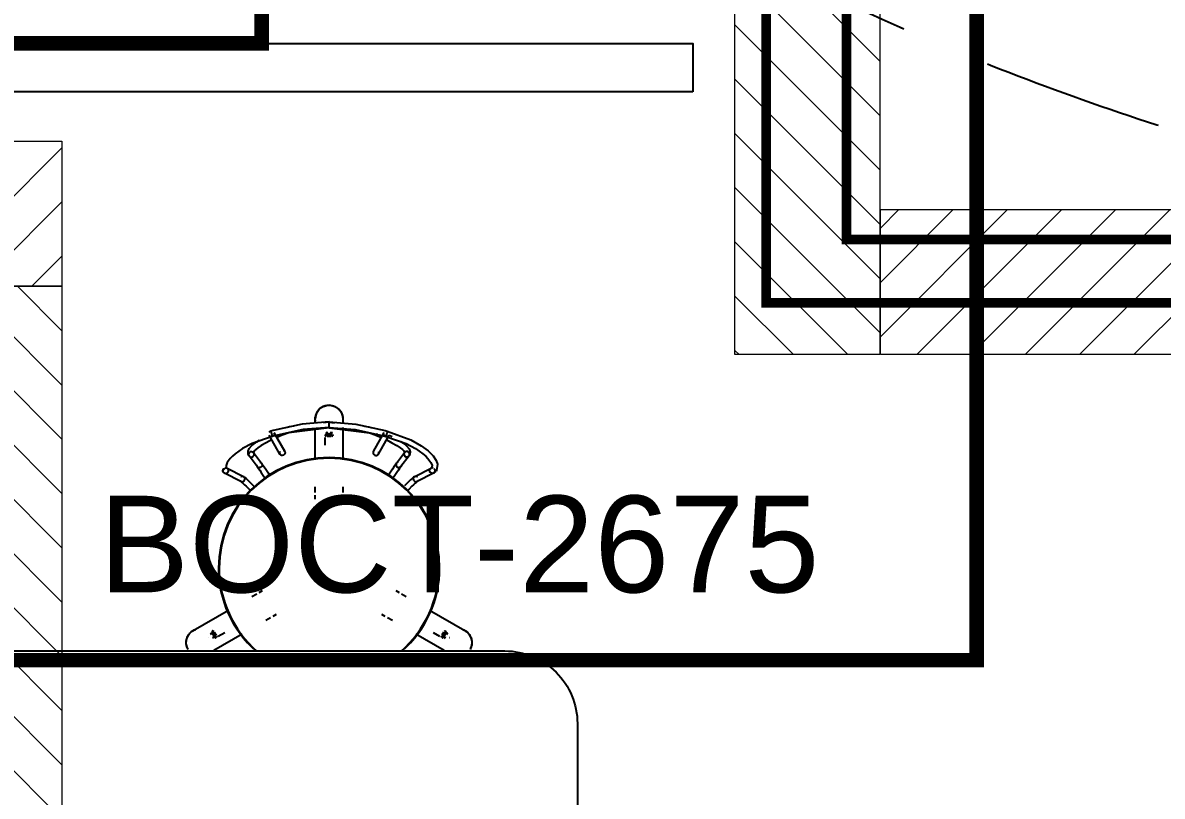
# Model space of a CAD drawing. Header units: millimetres. Extents: x 148480 to 578986, y 39883 to 155062.
# Drawn here: x 239226 to 241583, y 89860 to 91460 of the extents above; entities that cross this region are included whole.
import ezdxf

# ---------------------------------------------------------------- set-up
doc = ezdxf.new("R2010")
doc.units = ezdxf.units.MM
doc.linetypes.add('CENTER', pattern=[2, 1.25, -0.25, 0.25, -0.25])
doc.linetypes.add('HIDDEN', pattern=[0.375, 0.25, -0.125])
doc.layers.add('CB-AC CABLE TRAY', color=213, linetype='Continuous', lineweight=15)
for name, color, linetype in [('CEN', 252, 'CENTER'), ('Flooring', 44, 'Continuous'), ('I - MODULAR', 44, 'Continuous'), ('Layer2', 4, 'Continuous'), ('Layer4', 6, 'Continuous'), ('M-HVAC VRV PIPE', 4, 'Continuous'), ('M-HVAC-ELEPTICAL DUCT', 6, 'Continuous')]:
    doc.layers.add(name, color=color, linetype=linetype)
doc.styles.get("Standard").update_dxf_attribs({"font": 'arial.ttf'})

# ---------------------------------------------------------------- blocks, each defined once
blk = doc.blocks.new('GFC1')
at = {"color": 8}
for p, q in [((312462.9, 91474.1, 0), (312462.9, 91485.7, 0)), ((312520.1, 91485.7, 0), (312520.1, 91474.1, 0)), ((312462.9, 91460.6, 0), (312462.9, 91468.5, 0)), ((312520.1, 91468.5, 0), (312520.1, 91460.6, 0)), ((312346.8, 91267.4, 0), (312353.7, 91271.4, 0)), ((312629.4, 91271.4, 0), (312636.3, 91267.4, 0)), ((312331.9, 91258.8, 0), (312342, 91264.6, 0)), ((312641.1, 91264.6, 0), (312651.2, 91258.8, 0)), ((312370.6, 91215.1, 0), (312360.5, 91209.3, 0)), ((312382.3, 91221.8, 0), (312375.4, 91217.8, 0)), ((312607.7, 91217.8, 0), (312600.8, 91221.8, 0)), ((312622.6, 91209.3, 0), (312612.5, 91215.1, 0))]:
    blk.add_line(p, q, dxfattribs=at)
at = {"layer": 'CEN', "color": 8, "linetype": 'Continuous', "lineweight": 0}
blk.add_lwpolyline([(312352, 92403.3), (311287, 92403.3), (311287, 93468.3), (312352, 93468.3)], close=True, dxfattribs=at)
at = {"layer": 'CEN', "color": 8, "linetype": 'HIDDEN', "lineweight": 0, "ltscale": 1500}
blk.add_lwpolyline([(313831.2, 92784.9), (313831.2, 91127.1), (309731.2, 91127.1), (309731.2, 92784.9)], dxfattribs=at)
at = {"layer": 'Flooring', "color": 8, "linetype": 'HIDDEN', "ltscale": 1500}
blk.add_arc((315855.9, 97380.2), 5404, 152.8319, 263.305, dxfattribs=at)
at = {"layer": 'I - MODULAR', "color": 8}
for p, q in [((312462.9, 91617.7, 0), (312462.9, 91625.9, 0)), ((312520.1, 91625.9, 0), (312520.1, 91617.9, 0)), ((312462.9, 91541.4, 0), (312462.9, 91607.2, 0)), ((312491.5, 91619.3, 0), (312480.3, 91618, 0)), ((312491.5, 91619.3, 0), (312502.8, 91618, 0)), ((312520.1, 91608.3, 0), (312520.1, 91541.4, 0)), ((312389.8, 91553.6, 0), (312367.6, 91592.9, 0)), ((312377.5, 91598.5, 0), (312399.7, 91559.2, 0)), ((312394.4, 91592.9, 0), (312382.4, 91587.4, 0)), ((312483.2, 91572, 0), (312483.2, 91587.6, 0)), ((312583.3, 91559.2, 0), (312605.5, 91598.5, 0)), ((312588.6, 91592.9, 0), (312600.3, 91587.6, 0)), ((312615.5, 91592.9, 0), (312593.3, 91553.6, 0)), ((312615.7, 91593, 0), (312622.3, 91589.6, 0)), ((312335.2, 91556.5, 0), (312351.9, 91534.6, 0)), ((312631.1, 91534.6, 0), (312647.8, 91556.5, 0)), ((312342.8, 91527.7, 0), (312326.1, 91549.6, 0)), ((312656.9, 91549.6, 0), (312640.3, 91527.7, 0)), ((312270.2, 91518.5, 0), (312278.6, 91526.2, 0)), ((312270.2, 91518.5, 0), (312274.1, 91515, 0)), ((312309.1, 91497, 0), (312275.3, 91514.2, 0)), ((312280.5, 91524.4, 0), (312314.3, 91507.2, 0)), ((312668.7, 91507.2, 0), (312702.6, 91524.4, 0)), ((312707.8, 91514.2, 0), (312674, 91497, 0)), ((312701.4, 91523.6, 0), (312704.4, 91526.2, 0)), ((312708.9, 91515, 0), (312712.8, 91518.5, 0)), ((312210.5, 91188.7, 0), (312283.6, 91230.9, 0)), ((312699.5, 91230.9, 0), (312772.5, 91188.7, 0)), ((312312.1, 91181.3, 0), (312253.3, 91147.3, 0)), ((312275.7, 91183.7, 0), (312262.2, 91175.9, 0)), ((312729.8, 91147.3, 0), (312670.9, 91181.3, 0)), ((312720.9, 91175.9, 0), (312707.4, 91183.7, 0)), ((312242.6, 91174.2, 0), (312242.8, 91174.4, 0)), ((312740.3, 91174.4, 0), (312740.5, 91174.2, 0))]:
    blk.add_line(p, q, dxfattribs=at)
at = {"layer": 'I - MODULAR', "color": 8, "linetype": 'Continuous', "elevation": 0}
blk.add_lwpolyline([(313244.3, 92303.3), (309778.7, 92303.3), (309778.7, 92403.3), (313244.3, 92403.3)], close=True, dxfattribs=at)
at = {"layer": 'I - MODULAR', "color": 8, "elevation": 0, "flags": 128}
for points in [[(312491.5, 91654.7), (312487.2, 91654.3), (312483.2, 91653.4), (312479.5, 91652), (312476, 91650), (312472.7, 91647.6), (312469.9, 91644.7), (312467.5, 91641.4), (312465.5, 91637.9), (312463.2, 91630), (312462.9, 91625.9)], [(312491.5, 91654.7), (312495.9, 91654.3), (312499.9, 91653.4), (312503.6, 91652), (312510.4, 91647.5), (312515.6, 91641.4), (312517.5, 91637.9), (312519.8, 91630), (312520.1, 91625.9)], [(312491.5, 91620.2), (312435.9, 91615.4), (312375.6, 91602.3), (312371.1, 91601.2)], [(312491.5, 91608.8), (312437.7, 91604.1), (312378.9, 91591.4), (312374.1, 91590.2)], [(312491.5, 91607.8), (312408.1, 91597.8), (312394.4, 91592.9)], [(312418.5, 91611.2), (312409.5, 91610.2), (312404.7, 91608.6)], [(312491.5, 91620.2), (312547.2, 91615.4), (312607.5, 91602.3), (312612, 91601.2)], [(312491.5, 91608.8), (312545.4, 91604.1), (312604.2, 91591.4), (312609, 91590.2)], [(312491.5, 91607.8), (312575, 91597.8), (312588.7, 91592.9)], [(312564.6, 91611.2), (312573.5, 91610.2), (312578.4, 91608.6)], [(312612, 91601.2), (312660.6, 91583.2), (312682.2, 91570.9), (312696.3, 91560.2), (312706.6, 91549.8), (312712.8, 91540.6), (312715.8, 91532.6), (312713.6, 91519.4), (312712.8, 91518.5)], [(312374.1, 91590.2), (312332.3, 91575.2), (312312.6, 91564.8), (312297.4, 91554.1), (312291.6, 91549.2), (312287, 91544.4), (312280.9, 91536.2), (312278.4, 91530.2), (312278.6, 91526.2)], [(312325.4, 91550.8), (312324.3, 91553.4), (312324, 91559.9), (312326.3, 91564.8), (312331.7, 91571.1), (312341.8, 91578.8), (312347.4, 91582.3)], [(312373.6, 91583.4), (312361.4, 91577.1), (312351.2, 91571.2), (312344.3, 91566.6), (312339.7, 91562.9), (312336.9, 91560), (312335.1, 91556.9), (312335.8, 91555.6), (312335.9, 91555.3)], [(312609, 91590.2), (312650.7, 91575.2), (312670.5, 91564.8), (312685.7, 91554.1), (312691.5, 91549.2), (312696.1, 91544.4), (312702.2, 91536.2), (312704.6, 91530.2), (312704.4, 91526.2)], [(312609.5, 91583.4), (312621.7, 91577.1), (312631.9, 91571.2), (312638.8, 91566.6), (312643.4, 91562.9), (312646.2, 91560), (312648, 91556.9), (312647.1, 91555.3)], [(312639.9, 91579.6), (312645.6, 91575.8), (312650.7, 91571.6), (312657, 91564.4), (312659.4, 91558.1), (312658.7, 91553.2), (312657.7, 91550.9), (312657.6, 91550.8)], [(312326, 91549.8), (312325, 91553), (312327.3, 91557.5), (312329, 91558.6), (312328.7, 91558.6), (312330.7, 91558.7)], [(312330.7, 91558.7), (312331.6, 91558.6), (312332.5, 91558.4), (312333.4, 91558.1), (312334.1, 91557.6), (312334.8, 91557), (312335.4, 91556.3)], [(312389.5, 91558.6), (312389, 91556.4), (312389.5, 91554.2)], [(312400, 91558.7), (312399.4, 91559.8), (312398.5, 91560.8), (312397.4, 91561.5)], [(312583.1, 91558.7), (312582.6, 91556.5), (312583.1, 91554.3), (312584.3, 91552.4), (312586.1, 91551.2), (312588.3, 91550.7)], [(312588.3, 91550.7), (312589.7, 91550.9), (312590.9, 91551.3), (312592, 91552.1), (312592.9, 91553), (312593.6, 91554.2)], [(312652.4, 91547.4), (312650.4, 91547.5), (312650.9, 91547.5), (312648.8, 91548.8), (312646.7, 91553.2), (312647.7, 91556.3)], [(312341.7, 91531.6), (312341.7, 91530.2), (312342.1, 91528.9), (312342.7, 91527.9)], [(312352, 91534.5), (312353.1, 91533), (312354.8, 91530.6), (312357.3, 91526.9), (312360.4, 91522.4), (312366.1, 91514.1), (312369.8, 91508.6)], [(312631.1, 91534.5), (312630, 91533), (312628.3, 91530.6), (312625.7, 91526.9), (312622.6, 91522.4), (312617, 91514.1), (312613.3, 91508.6)], [(312631, 91534.4), (312630.5, 91533.4), (312630.1, 91532.1), (312630.1, 91530.7), (312630.4, 91529.3), (312631, 91528.1), (312631.9, 91527), (312633, 91526.2), (312634.3, 91525.7), (312635.7, 91525.5)], [(312634.5, 91536.7), (312633.8, 91536.5), (312633.3, 91536.3), (312632.7, 91536), (312632.2, 91535.7), (312631.7, 91535.3), (312631.3, 91534.8), (312631, 91534.4)], [(312657.1, 91549.8), (312656.5, 91549.1), (312655.8, 91548.5), (312655.1, 91548), (312654.2, 91547.7), (312653.3, 91547.5), (312652.4, 91547.4)], [(312272.3, 91519.3), (312272.4, 91520.8), (312273.3, 91522.8), (312273.6, 91522.9)], [(312274, 91515.1), (312273.5, 91515.7), (312273.1, 91516.3), (312272.7, 91517), (312272.5, 91517.8), (312272.3, 91518.5), (312272.3, 91519.3)], [(312277.5, 91525), (312279.1, 91524.9), (312280.5, 91524.4), (312281.8, 91523.5)], [(312314.8, 91506.9), (312315.4, 91506.5), (312316.6, 91505.7), (312319.7, 91503.1), (312323, 91500), (312325.6, 91497.5), (312329.3, 91493.9), (312335.5, 91487.6)], [(312342.7, 91527.9), (312343, 91527.4), (312343.5, 91526.9), (312344.1, 91526.5), (312344.7, 91526.1), (312345.3, 91525.9), (312346, 91525.6), (312346.7, 91525.5), (312347.4, 91525.5)], [(312342.8, 91527.8), (312345.5, 91523.9), (312348.2, 91520.1), (312351.2, 91515.6), (312356.8, 91507.5), (312360.7, 91501.6)], [(312640.3, 91527.8), (312637.5, 91523.9), (312634.9, 91520.1), (312631.9, 91515.6), (312626.3, 91507.5), (312622.3, 91501.6)], [(312668.2, 91506.9), (312667.6, 91506.5), (312666.5, 91505.7), (312663.3, 91503.1), (312660, 91500), (312657.4, 91497.5), (312653.8, 91493.9), (312647.5, 91487.6)], [(312699.5, 91519.3), (312699.6, 91520.3), (312699.8, 91521.2), (312700.2, 91522), (312700.6, 91522.8), (312701.3, 91523.5)], [(312709, 91515.1), (312708, 91514.3), (312706.7, 91513.8), (312705.4, 91513.6), (312704.1, 91513.7), (312703.1, 91514), (312702.1, 91514.5), (312701.2, 91515.3), (312700.3, 91516.4), (312699.7, 91517.9), (312699.5, 91519.3)], [(312306.6, 91499.6), (312307, 91498.9), (312307.5, 91498.3), (312307.8, 91497.9)], [(312307.8, 91497.9), (312309, 91497.1), (312310.3, 91496.5), (312311.8, 91496.4), (312313.2, 91496.6), (312314.6, 91497.2), (312315.7, 91498.1), (312316.6, 91499.3), (312317.2, 91500.6), (312317.4, 91502.1)], [(312308.6, 91497.3), (312310.7, 91495.7), (312313.2, 91493.5), (312316.8, 91490.1), (312320.1, 91486.9), (312326.6, 91480.4), (312328.5, 91478.4)], [(312674.5, 91497.3), (312672.3, 91495.7), (312669.9, 91493.5), (312666.2, 91490.1), (312663, 91486.9), (312656.5, 91480.4), (312654.5, 91478.4)], [(312665.7, 91502.1), (312665.9, 91500.6), (312666.5, 91499.3), (312667.4, 91498.1), (312668.5, 91497.2), (312669.9, 91496.6), (312671.3, 91496.4), (312672.7, 91496.5), (312674.1, 91497.1), (312675.2, 91497.9)], [(312675.2, 91497.9), (312675.6, 91498.3), (312676.1, 91498.9), (312676.5, 91499.6)], [(312199.9, 91149.5), (312198, 91153.5), (312196.8, 91157.4), (312196.2, 91161.3), (312196.6, 91169.5), (312199.3, 91177), (312201.4, 91180.4), (312207.1, 91186.4), (312210.5, 91188.7)], [(312772.5, 91188.7), (312776, 91186.4), (312781.6, 91180.5), (312783.7, 91177), (312786.4, 91169.5), (312786.9, 91165.5), (312786.9, 91161.4), (312785.6, 91155), (312783.2, 91149.5)]]:
    blk.add_lwpolyline(points, dxfattribs=at)
at = {"layer": 'I - MODULAR', "color": 8, "linetype": 'Continuous', "elevation": 0}
blk.add_lwpolyline([(312855.2, 89946.2), (310155.2, 89946.2, -0.414214), (310005.2, 90096.2), (310005.2, 90996.2, -0.414214), (310155.2, 91146.2), (312855.2, 91146.2, -0.414214), (313005.2, 90996.2), (313005.2, 90096.2, -0.414214)], format="xyb", close=True, dxfattribs=at)
at = {"layer": 'I - MODULAR', "color": 8}
for radius, start, end in [(228.8, 0, 180), (228.8, 0, 180), (227.4, 0, 180), (228.8, 180, 228.5949), (228.8, 180, 228.5949), (227.4, 180, 229.0372), (227.4, 310.9628, 0), (228.8, 311.4051, 0), (228.8, 311.4051, 0)]:
    blk.add_arc((312491.5, 91317.8, 0), radius, start, end, dxfattribs=at)
at = {"layer": 'I - MODULAR', "color": 8, "extrusion": (0, 0, -1)}
for centre, major_axis, ratio, start_param, end_param in [((312372.6, 91595.7, 0), (4.98, 2.81), 0.992436, 4.258135, 5.223509), ((312372.6, 91595.7, 0), (4.98, 2.81), 0.992436, 0.957956, 2.081916), ((312491.5, 91591.2, 0), (-8.35, 0), 0.173648, 0.261799, 2.879793), ((312491.5, 91591.2, 0), (-8.35, 0), 0.173648, 5.497787, 6.021386), ((312491.5, 91591.2, 0), (-8.35, 0), 0.173648, 4.18879, 5.235988), ((312491.5, 91591.2, 0), (-8.35, 0), 0.173648, 3.403392, 3.926991), ((312610.5, 91595.7, 0), (-4.98, 2.81), 0.992436, 4.201269, 5.531684), ((312394.7, 91556.4, 0), (4.98, 2.81), 0.992436, 2.081916, 3.241394), ((312394.7, 91556.4, 0), (4.98, 2.81), 0.992436, 0.099802, 2.081916), ((312588.3, 91556.4, 0), (-4.98, 2.81), 0.992436, 6.183384, 6.879071), ((312588.3, 91556.4, 0), (-4.98, 2.81), 0.992436, 2.248945, 3.041791), ((312254.9, 91181.3, 0), (-4.17, 7.23), 0.173648, 3.403392, 6.021386), ((312254.9, 91181.3, 0), (-4.17, 7.23), 0.173648, 0.261799, 0.785398), ((312254.9, 91181.3, 0), (-4.17, 7.23), 0.173648, 1.047198, 2.094395), ((312254.9, 91181.3, 0), (-4.17, 7.23), 0.173648, 2.356194, 2.879793), ((312728.2, 91181.3, 0), (4.17, 7.23), 0.173648, 3.403392, 3.926991), ((312728.2, 91181.3, 0), (4.17, 7.23), 0.173648, 0.261799, 2.879793), ((312728.2, 91181.3, 0), (4.17, 7.23), 0.173648, 4.18879, 5.235988), ((312728.2, 91181.3, 0), (4.17, 7.23), 0.173648, 5.497787, 6.021386)]:
    blk.add_ellipse(centre, major_axis=major_axis, ratio=ratio, start_param=start_param, end_param=end_param, dxfattribs=at)
at = {"layer": 'I - MODULAR', "color": 8}
for points in [[(312463.4, 91620.9, 0), (312462.8, 91624.2, 0), (312462.8, 91630.9, 0), (312466.2, 91640.5, 0), (312472.7, 91648.3, 0), (312481.6, 91653.5, 0), (312488.1, 91654.6, 0), (312491.5, 91654.7, 0)], [(312371.1, 91601.2, 0), (312371.1, 91601.2, 0), (312371.1, 91601.2, 0), (312371.1, 91601.2, 0)], [(312491.5, 91618.6, 0), (312491.5, 91618.7, 0), (312491.5, 91619, 0), (312491.5, 91619.2, 0), (312491.5, 91619.3, 0), (312491.5, 91619.2, 0), (312491.5, 91618.9, 0), (312491.5, 91618.6, 0), (312491.5, 91618.4, 0)], [(312491.5, 91618.6, 0), (312491.5, 91618.7, 0), (312491.5, 91619, 0), (312491.5, 91619.2, 0), (312491.5, 91619.3, 0), (312491.5, 91619.2, 0), (312491.5, 91618.9, 0), (312491.5, 91618.6, 0), (312491.5, 91618.4, 0)], [(312612, 91601.2, 0), (312612, 91601.2, 0), (312612, 91601.2, 0), (312612, 91601.2, 0)], [(312484, 91593.3, 0), (312483.7, 91593.1, 0), (312483.3, 91592.8, 0), (312483.2, 91592.6, 0), (312483.2, 91592.4, 0)], [(312489, 91597.2, 0), (312487.5, 91597.3, 0), (312486.1, 91597.5, 0), (312484.7, 91597.9, 0)], [(312489, 91597.2, 0), (312487.5, 91597.3, 0), (312486.1, 91597.5, 0), (312484.7, 91597.9, 0)], [(312498.6, 91597.9, 0), (312497.2, 91597.6, 0), (312495.7, 91597.4, 0), (312494.1, 91597.3, 0)], [(312499.9, 91592.4, 0), (312499.9, 91592.6, 0), (312499.7, 91592.8, 0), (312499.3, 91593.1, 0), (312499.1, 91593.3, 0)], [(312499.7, 91592.2, 0), (312499.8, 91592.3, 0), (312499.9, 91592.3, 0), (312499.9, 91592.4, 0)], [(312245.5, 91184, 0), (312246.5, 91183, 0), (312247.4, 91181.8, 0), (312248.3, 91180.5, 0)], [(312734.7, 91180.6, 0), (312735.6, 91181.8, 0), (312736.5, 91183, 0), (312737.6, 91184, 0)], [(312734.7, 91180.6, 0), (312735.6, 91181.8, 0), (312736.6, 91183, 0), (312737.6, 91184, 0)], [(312251, 91176.1, 0), (312251.6, 91174.7, 0), (312252.1, 91173.4, 0), (312252.5, 91171.9, 0)], [(312251, 91176.1, 0), (312251.6, 91174.7, 0), (312252.1, 91173.3, 0), (312252.5, 91171.9, 0)], [(312257.9, 91173.4, 0), (312258, 91173.5, 0), (312258.1, 91173.6, 0), (312258.1, 91173.7, 0)], [(312725, 91173.7, 0), (312725, 91173.6, 0), (312725, 91173.5, 0), (312725.1, 91173.4, 0)], [(312730.6, 91171.9, 0), (312731, 91173.4, 0), (312731.6, 91174.7, 0), (312732.2, 91176.1, 0)]]:
    blk.add_open_spline(points, degree=3, dxfattribs=at)
for points, knots in [([(312463.4, 91620.9, 0), (312463.2, 91622.1, 0), (312462.9, 91624.4, 0), (312463, 91627.8, 0), (312463.4, 91631.5, 0), (312464.5, 91635.7, 0), (312466.6, 91640.3, 0), (312469.5, 91644.4, 0), (312473, 91648, 0), (312477.1, 91650.9, 0), (312481.7, 91653.1, 0), (312486.4, 91654.3, 0), (312489.8, 91654.7, 0), (312491.5, 91654.7, 0)], [-0.5555556, -0.5555556, -0.5555556, -0.5555556, -0.5138889, -0.4791667, -0.4444444, -0.3888889, -0.3333333, -0.2777778, -0.2222222, -0.1666667, -0.1111111, -0.0555556, 0, 0, 0, 0]), ([(312491.5, 91654.7, 0), (312495, 91654.6, 0), (312499.9, 91653.8, 0), (312505.9, 91650.9, 0), (312510, 91648, 0), (312513.6, 91644.4, 0), (312516.5, 91640.3, 0), (312518.5, 91635.7, 0), (312519.8, 91630.9, 0), (312520.3, 91625.9, 0), (312520, 91622.5, 0), (312519.7, 91620.9, 0)], [-1, -1, -1, -1, -0.8888889, -0.8333333, -0.7777778, -0.7222222, -0.6666667, -0.6111111, -0.5555556, -0.5, -0.4444444, -0.4444444, -0.4444444, -0.4444444]), ([(312491.5, 91654.7, 0), (312495.9, 91654.6, 0), (312501.9, 91653.3, 0), (312508.3, 91649.4, 0), (312511.4, 91646.7, 0), (312513.5, 91644.4, 0), (312515.4, 91641.8, 0), (312517.5, 91638.3, 0), (312519.4, 91633.3, 0), (312520.2, 91628.2, 0), (312520.1, 91623.9, 0), (312519.9, 91621.9, 0), (312519.7, 91620.9, 0)], [-1, -1, -1, -1, -0.8611111, -0.7916667, -0.7569444, -0.7222222, -0.6875, -0.6527778, -0.5833333, -0.5138889, -0.4791667, -0.4444444, -0.4444444, -0.4444444, -0.4444444]), ([(312371.2, 91600.3, 0), (312371.1, 91600.5, 0), (312371.1, 91600.8, 0), (312371, 91601.1, 0), (312371, 91601.2, 0), (312371.1, 91601.2, 0)], [0, 0, 0, 0, 0.0555556, 0.1111111, 0.1797143, 0.1797143, 0.1797143, 0.1797143]), ([(312491.5, 91618.3, 0), (312491.5, 91618.6, 0), (312491.5, 91619, 0), (312491.5, 91619.8, 0), (312491.5, 91620.3, 0), (312491.5, 91620.2, 0), (312491.5, 91619.8, 0), (312491.5, 91619.5, 0), (312491.5, 91619.3, 0)], [0.5555556, 0.5555556, 0.5555556, 0.5555556, 0.6111111, 0.6666667, 0.7777778, 0.8888889, 0.9444444, 1, 1, 1, 1]), ([(312491.5, 91609.7, 0), (312491.5, 91609.5, 0), (312491.5, 91609.2, 0), (312491.5, 91608.9, 0), (312491.5, 91608.7, 0), (312491.5, 91608.8, 0), (312491.5, 91609, 0), (312491.5, 91609.5, 0), (312491.5, 91610.3, 0), (312491.5, 91611.4, 0), (312491.5, 91612.3, 0), (312491.5, 91613.2, 0), (312491.5, 91614.6, 0), (312491.5, 91615.9, 0), (312491.5, 91617.1, 0), (312491.5, 91618, 0), (312491.5, 91618.7, 0), (312491.5, 91619.1, 0), (312491.5, 91619.3, 0)], [0, 0, 0, 0, 0.055556, 0.111111, 0.166667, 0.222222, 0.277778, 0.333333, 0.444444, 0.5, 0.555556, 0.611111, 0.666667, 0.777778, 0.833333, 0.888889, 0.944444, 1, 1, 1, 1]), ([(312491.5, 91608.7, 0), (312491.5, 91608.5, 0), (312491.5, 91608.2, 0), (312491.5, 91607.9, 0), (312491.5, 91607.8, 0), (312491.5, 91607.9, 0), (312491.5, 91608.1, 0), (312491.5, 91608.7, 0), (312491.5, 91609.3, 0), (312491.5, 91609.8, 0)], [-0.6666667, -0.6666667, -0.6666667, -0.6666667, -0.6111111, -0.5555556, -0.5, -0.4444444, -0.3888889, -0.3333333, -0.2222222, -0.2222222, -0.2222222, -0.2222222]), ([(312491.5, 91608.7, 0), (312491.5, 91608.5, 0), (312491.5, 91608.2, 0), (312491.5, 91607.9, 0), (312491.5, 91607.8, 0), (312491.5, 91607.9, 0), (312491.5, 91608.1, 0), (312491.5, 91608.6, 0), (312491.5, 91609.2, 0), (312491.5, 91609.7, 0), (312491.5, 91609.8, 0)], [0.3333333, 0.3333333, 0.3333333, 0.3333333, 0.3888889, 0.4444444, 0.5, 0.5555556, 0.6111111, 0.6666667, 0.75, 0.7777778, 0.7777778, 0.7777778, 0.7777778]), ([(312611.9, 91600.3, 0), (312611.9, 91600.5, 0), (312612, 91600.8, 0), (312612, 91601.1, 0), (312612, 91601.2, 0), (312612, 91601.2, 0)], [0, 0, 0, 0, 0.0555556, 0.1111111, 0.1797143, 0.1797143, 0.1797143, 0.1797143]), ([(312371.2, 91600.3, 0), (312371.2, 91600.2, 0), (312371.3, 91599.8, 0), (312371.5, 91598.8, 0), (312371.9, 91597.4, 0), (312372.3, 91595.7, 0), (312372.7, 91594.5, 0), (312372.9, 91593.5, 0), (312373.2, 91592.5, 0), (312373.5, 91591.6, 0), (312373.8, 91590.9, 0), (312373.9, 91590.4, 0), (312374, 91590.3, 0), (312374, 91590.2, 0)], [0, 0, 0, 0, 0.0555556, 0.1111111, 0.2222222, 0.3333333, 0.3888889, 0.4444444, 0.5138889, 0.5833333, 0.6527778, 0.7222222, 0.7777778, 0.7777778, 0.7777778, 0.7777778]), ([(312393.3, 91594.7, 0), (312393.4, 91594.4, 0), (312393.7, 91594, 0), (312393.9, 91593.5, 0), (312394.2, 91593.2, 0), (312394.3, 91593, 0), (312394.4, 91592.9, 0), (312394.4, 91592.9, 0)], [0.2222222, 0.2222222, 0.2222222, 0.2222222, 0.2777778, 0.3333333, 0.3888889, 0.4444444, 0.4956758, 0.4956758, 0.4956758, 0.4956758]), ([(312394.4, 91592.9, 0), (312394.4, 91592.9, 0), (312394.4, 91593, 0), (312394.5, 91593, 0), (312394.4, 91593.3, 0), (312394.3, 91593.9, 0), (312394.1, 91594.5, 0), (312393.9, 91595, 0)], [0.4980564, 0.4980564, 0.4980564, 0.4980564, 0.5, 0.5555556, 0.6111111, 0.6666667, 0.7777778, 0.7777778, 0.7777778, 0.7777778]), ([(312483.2, 91592.4, 0), (312483.2, 91592.3, 0), (312483.3, 91592.2, 0), (312483.9, 91592.1, 0), (312484.5, 91592, 0), (312485, 91592, 0), (312485.6, 91592, 0), (312486.3, 91592.1, 0), (312487.1, 91592.1, 0), (312488.2, 91592.2, 0), (312489.7, 91592.2, 0), (312490.9, 91592.2, 0), (312491.5, 91592.2, 0)], [-1, -1, -1, -1, -0.857143, -0.714286, -0.642857, -0.571429, -0.5, -0.428571, -0.357143, -0.285714, -0.142857, 0, 0, 0, 0]), ([(312491.5, 91595.1, 0), (312490.9, 91595.1, 0), (312489.7, 91595.1, 0), (312488.2, 91594.8, 0), (312487.1, 91594.6, 0), (312486.3, 91594.3, 0), (312485.6, 91594.1, 0), (312485.1, 91593.9, 0), (312484.8, 91593.8, 0), (312484.8, 91593.7, 0)], [-1, -1, -1, -1, -0.8571429, -0.7142857, -0.6428571, -0.5714286, -0.5, -0.4285714, -0.3958969, -0.3958969, -0.3958969, -0.3958969]), ([(312498.1, 91593.8, 0), (312497.9, 91593.9, 0), (312497.5, 91594.1, 0), (312496.8, 91594.3, 0), (312496, 91594.6, 0), (312494.9, 91594.8, 0), (312493.4, 91595.1, 0), (312492.2, 91595.1, 0), (312491.5, 91595.1, 0)], [-0.5714286, -0.5714286, -0.5714286, -0.5714286, -0.5, -0.4285714, -0.3571429, -0.2857143, -0.1428571, 0, 0, 0, 0]), ([(312491.5, 91592.2, 0), (312492.2, 91592.2, 0), (312493.4, 91592.2, 0), (312494.9, 91592.2, 0), (312496, 91592.1, 0), (312496.8, 91592.1, 0), (312497.5, 91592, 0), (312498.1, 91592, 0), (312498.6, 91592, 0), (312498.9, 91592, 0), (312499.1, 91592.1, 0)], [-1, -1, -1, -1, -0.8571429, -0.7142857, -0.6428571, -0.5714286, -0.5, -0.4285714, -0.3571429, -0.2857143, -0.2857143, -0.2857143, -0.2857143]), ([(312498.6, 91597.9, 0), (312497.9, 91597.8, 0), (312496.5, 91597.4, 0), (312495, 91597.3, 0), (312494.2, 91597.2, 0)], [-0.07874903, -0.07874903, -0.07874903, -0.07874903, -0.05555556, -0.02873291, -0.02873291, -0.02873291, -0.02873291]), ([(312588.6, 91592.9, 0), (312588.6, 91592.9, 0), (312588.6, 91593, 0), (312588.6, 91593, 0), (312588.6, 91593.3, 0), (312588.8, 91593.8, 0), (312589, 91594.4, 0), (312589.1, 91594.9, 0), (312589.2, 91595, 0)], [0.4980564, 0.4980564, 0.4980564, 0.4980564, 0.5, 0.5555556, 0.6111111, 0.6666667, 0.75, 0.7777778, 0.7777778, 0.7777778, 0.7777778]), ([(312590.5, 91596.2, 0), (312590.4, 91595.9, 0), (312590.1, 91595.4, 0), (312589.7, 91594.6, 0), (312589.4, 91594, 0), (312589.1, 91593.5, 0), (312588.9, 91593.2, 0), (312588.7, 91593, 0), (312588.7, 91592.9, 0), (312588.7, 91592.9, 0)], [0.1111111, 0.1111111, 0.1111111, 0.1111111, 0.1666667, 0.2222222, 0.2777778, 0.3333333, 0.3888889, 0.4444444, 0.4956758, 0.4956758, 0.4956758, 0.4956758]), ([(312611.9, 91600.3, 0), (312611.9, 91600.2, 0), (312611.8, 91599.8, 0), (312611.6, 91598.8, 0), (312611.2, 91597.4, 0), (312610.8, 91595.7, 0), (312610.4, 91594.5, 0), (312610.1, 91593.5, 0), (312609.9, 91592.7, 0), (312609.7, 91591.9, 0), (312609.5, 91591.3, 0), (312609.2, 91590.6, 0), (312609.1, 91590.3, 0), (312609.1, 91590.2, 0)], [0, 0, 0, 0, 0.0555556, 0.1111111, 0.2222222, 0.3333333, 0.3888889, 0.4444444, 0.5, 0.5555556, 0.6111111, 0.6666667, 0.7777778, 0.7777778, 0.7777778, 0.7777778]), ([(312330.7, 91547.4, 0), (312331.1, 91547.4, 0), (312331.7, 91547.5, 0), (312332.4, 91547.7, 0), (312332.8, 91547.8, 0), (312333.1, 91548, 0), (312333.4, 91548.1, 0), (312333.7, 91548.3, 0), (312334.3, 91548.7, 0), (312335, 91549.5, 0), (312335.6, 91550.3, 0), (312336, 91551, 0), (312336.2, 91551.6, 0), (312336.3, 91552.2, 0), (312336.4, 91552.8, 0), (312336.4, 91553.5, 0), (312336.3, 91554.1, 0), (312336.2, 91554.7, 0), (312335.9, 91555.5, 0), (312335.6, 91556, 0), (312335.4, 91556.3, 0)], [0, 0, 0, 0, 0.1, 0.15, 0.175, 0.2, 0.225, 0.25, 0.3, 0.4, 0.5, 0.55, 0.6, 0.65, 0.7, 0.75, 0.8, 0.85, 0.9, 1, 1, 1, 1]), ([(312652.4, 91558.7, 0), (312652.1, 91558.7, 0), (312651.5, 91558.7, 0), (312650.7, 91558.5, 0), (312650.2, 91558.3, 0), (312649.9, 91558.2, 0), (312649.7, 91558.1, 0), (312649.5, 91558, 0), (312649.3, 91557.9, 0), (312649.2, 91557.8, 0), (312649, 91557.6, 0), (312648.8, 91557.5, 0), (312648.6, 91557.3, 0), (312648.4, 91557.2, 0), (312648.3, 91557, 0), (312648.1, 91556.9, 0), (312647.9, 91556.6, 0), (312647.8, 91556.5, 0), (312647.7, 91556.3, 0)], [0, 0, 0, 0, 0.166667, 0.333333, 0.416667, 0.458333, 0.5, 0.541667, 0.583333, 0.625, 0.666667, 0.708333, 0.75, 0.791667, 0.833333, 0.875, 0.916667, 1, 1, 1, 1]), ([(312657.1, 91549.7, 0), (312657.2, 91549.9, 0), (312657.4, 91550.2, 0), (312657.6, 91550.8, 0), (312657.8, 91551.3, 0), (312658, 91551.8, 0), (312658, 91552.2, 0), (312658.1, 91552.6, 0), (312658.1, 91552.9, 0), (312658, 91553.5, 0), (312657.9, 91554.3, 0), (312657.6, 91555.1, 0), (312657.2, 91555.9, 0), (312656.7, 91556.6, 0), (312655.9, 91557.4, 0), (312655.2, 91557.9, 0), (312654.7, 91558.1, 0), (312654.4, 91558.3, 0), (312654.2, 91558.4, 0), (312654, 91558.5, 0), (312654, 91558.5, 0), (312653.9, 91558.6, 0), (312654.1, 91558.6, 0), (312654.5, 91558.5, 0), (312654.2, 91558.6, 0), (312653.7, 91558.7, 0), (312653.1, 91558.7, 0), (312652.6, 91558.7, 0), (312652.4, 91558.7, 0)], [0, 0, 0, 0, 0.05, 0.1, 0.125, 0.15, 0.175, 0.1875, 0.2, 0.225, 0.25, 0.275, 0.3, 0.325, 0.35, 0.4, 0.425, 0.45, 0.475, 0.525, 0.575, 0.6375, 0.7, 0.75, 0.85, 0.9, 0.95, 1, 1, 1, 1]), ([(312326, 91549.7, 0), (312326.1, 91549.6, 0), (312326.2, 91549.5, 0), (312326.4, 91549.2, 0), (312326.6, 91549.1, 0), (312326.7, 91548.9, 0), (312326.9, 91548.8, 0), (312327.1, 91548.6, 0), (312327.3, 91548.5, 0), (312327.5, 91548.3, 0), (312327.6, 91548.2, 0), (312327.8, 91548.1, 0), (312328, 91548, 0), (312328.2, 91547.9, 0), (312328.5, 91547.8, 0), (312329, 91547.6, 0), (312329.8, 91547.4, 0), (312330.4, 91547.4, 0), (312330.7, 91547.4, 0)], [0, 0, 0, 0, 0.083333, 0.125, 0.166667, 0.208333, 0.25, 0.291667, 0.333333, 0.375, 0.416667, 0.458333, 0.5, 0.541667, 0.583333, 0.666667, 0.833333, 1, 1, 1, 1]), ([(312352, 91534.4, 0), (312352.1, 91534.4, 0), (312352.2, 91534.2, 0), (312352.3, 91534, 0), (312352.5, 91533.7, 0), (312352.6, 91533.5, 0), (312352.7, 91533.2, 0), (312352.8, 91532.8, 0), (312352.9, 91532.4, 0), (312353, 91532.1, 0), (312353, 91531.7, 0), (312353.1, 91531.4, 0), (312353, 91531.1, 0), (312353, 91530.7, 0), (312353, 91530.4, 0), (312352.9, 91529.9, 0), (312352.7, 91529.4, 0), (312352.5, 91528.7, 0), (312352.1, 91528.1, 0), (312351.7, 91527.5, 0), (312351.2, 91527, 0), (312350.6, 91526.6, 0), (312350.1, 91526.2, 0), (312349.5, 91525.9, 0), (312349.1, 91525.8, 0), (312348.8, 91525.7, 0), (312348.4, 91525.6, 0), (312348, 91525.5, 0), (312347.6, 91525.5, 0), (312347.4, 91525.5, 0)], [0, 0, 0, 0, 0.027778, 0.055556, 0.083333, 0.104167, 0.125, 0.166667, 0.194444, 0.222222, 0.25, 0.277778, 0.305556, 0.333333, 0.361111, 0.388889, 0.444444, 0.5, 0.555556, 0.611111, 0.666667, 0.722222, 0.777778, 0.833333, 0.861111, 0.888889, 0.916667, 0.944444, 1, 1, 1, 1]), ([(312348.6, 91536.7, 0), (312348.7, 91536.7, 0), (312348.9, 91536.6, 0), (312349.2, 91536.5, 0), (312349.5, 91536.4, 0), (312349.8, 91536.3, 0), (312350, 91536.2, 0), (312350.3, 91536.1, 0), (312350.5, 91535.9, 0), (312350.7, 91535.8, 0), (312350.9, 91535.6, 0), (312351.1, 91535.4, 0), (312351.3, 91535.3, 0), (312351.5, 91535.1, 0), (312351.7, 91534.9, 0), (312351.9, 91534.7, 0), (312352, 91534.5, 0), (312352, 91534.4, 0)], [0.2222222, 0.2222222, 0.2222222, 0.2222222, 0.2777778, 0.3333333, 0.3888889, 0.4444444, 0.5, 0.5416667, 0.5833333, 0.6388889, 0.6944444, 0.7361111, 0.7777778, 0.8194444, 0.8611111, 0.9166667, 1, 1, 1, 1]), ([(312641.4, 91531.6, 0), (312641.4, 91531.4, 0), (312641.4, 91531.2, 0), (312641.4, 91530.9, 0), (312641.4, 91530.5, 0), (312641.3, 91530.2, 0), (312641.3, 91529.8, 0), (312641.2, 91529.5, 0), (312641.1, 91529.2, 0), (312641, 91528.9, 0), (312640.9, 91528.7, 0), (312640.7, 91528.4, 0), (312640.5, 91528.1, 0), (312640.4, 91527.9, 0), (312640.4, 91527.9, 0)], [0.6666667, 0.6666667, 0.6666667, 0.6666667, 0.6944444, 0.7222222, 0.75, 0.7777778, 0.8055556, 0.8333333, 0.8611111, 0.8819444, 0.9027778, 0.9305556, 0.9722222, 1, 1, 1, 1]), ([(312274, 91515.1, 0), (312274.2, 91515, 0), (312274.4, 91514.8, 0), (312274.8, 91514.5, 0), (312275.1, 91514.4, 0), (312275.4, 91514.2, 0), (312275.7, 91514.1, 0), (312276, 91513.9, 0), (312276.3, 91513.8, 0), (312276.6, 91513.8, 0), (312276.9, 91513.7, 0), (312277.2, 91513.7, 0), (312277.5, 91513.6, 0), (312277.8, 91513.6, 0), (312278.2, 91513.6, 0), (312278.6, 91513.7, 0), (312278.9, 91513.7, 0), (312279.2, 91513.8, 0), (312279.5, 91513.8, 0), (312279.7, 91513.9, 0), (312279.9, 91514, 0), (312280.1, 91514, 0), (312280.2, 91514.1, 0), (312280.3, 91514.2, 0), (312280.5, 91514.3, 0), (312280.7, 91514.5, 0), (312281.2, 91514.8, 0), (312281.6, 91515, 0), (312281.8, 91515.2, 0), (312282, 91515.4, 0), (312282.2, 91515.7, 0), (312282.4, 91515.9, 0), (312282.6, 91516.2, 0), (312282.7, 91516.4, 0), (312282.9, 91516.8, 0), (312283.1, 91517.2, 0), (312283.3, 91517.6, 0), (312283.4, 91517.9, 0), (312283.5, 91518.3, 0), (312283.5, 91518.8, 0), (312283.6, 91519.1, 0), (312283.6, 91519.3, 0)], [0, 0, 0, 0, 0.05, 0.075, 0.1, 0.125, 0.15, 0.175, 0.2, 0.225, 0.25, 0.275, 0.29375, 0.3125, 0.35, 0.375, 0.39375, 0.425, 0.45, 0.475, 0.5, 0.525, 0.55, 0.575, 0.59375, 0.6125, 0.65, 0.675, 0.6875, 0.703125, 0.725, 0.75, 0.775, 0.79375, 0.8125, 0.85, 0.875, 0.9, 0.925, 0.95, 1, 1, 1, 1]), ([(312283.6, 91519.3, 0), (312283.6, 91519.6, 0), (312283.5, 91520.1, 0), (312283.4, 91520.6, 0), (312283.4, 91521, 0), (312283.3, 91521.2, 0), (312283.2, 91521.4, 0), (312283.1, 91521.6, 0), (312283, 91521.8, 0), (312282.9, 91522, 0), (312282.8, 91522.2, 0), (312282.7, 91522.4, 0), (312282.6, 91522.6, 0), (312282.4, 91522.8, 0), (312282.3, 91523, 0), (312282.1, 91523.2, 0), (312281.9, 91523.4, 0), (312281.8, 91523.5, 0)], [0, 0, 0, 0, 0.2, 0.3, 0.35, 0.4, 0.45, 0.5, 0.55, 0.6, 0.65, 0.7, 0.75, 0.8, 0.85, 0.9, 1, 1, 1, 1]), ([(312308.9, 91507, 0), (312309.1, 91507.1, 0), (312309.4, 91507.3, 0), (312309.9, 91507.5, 0), (312310.2, 91507.6, 0), (312310.6, 91507.7, 0), (312311, 91507.7, 0), (312311.3, 91507.8, 0), (312311.7, 91507.8, 0), (312312.1, 91507.8, 0), (312312.4, 91507.8, 0), (312312.8, 91507.7, 0), (312313.1, 91507.6, 0), (312313.5, 91507.5, 0), (312313.8, 91507.4, 0), (312314.2, 91507.3, 0), (312314.5, 91507.1, 0), (312314.8, 91506.9, 0), (312315.2, 91506.7, 0), (312315.4, 91506.4, 0), (312315.6, 91506.3, 0)], [0.4444444, 0.4444444, 0.4444444, 0.4444444, 0.5, 0.5277778, 0.5555556, 0.5833333, 0.6111111, 0.6388889, 0.6666667, 0.6944444, 0.7222222, 0.75, 0.7777778, 0.8055556, 0.8333333, 0.8611111, 0.8888889, 0.9166667, 0.9444444, 1, 1, 1, 1]), ([(312640.4, 91527.9, 0), (312640.3, 91527.8, 0), (312640.2, 91527.7, 0), (312640.1, 91527.5, 0), (312639.9, 91527.3, 0), (312639.7, 91527.1, 0), (312639.5, 91526.9, 0), (312639.3, 91526.7, 0), (312639.1, 91526.5, 0), (312638.8, 91526.3, 0), (312638.5, 91526.2, 0), (312638.2, 91526, 0), (312637.8, 91525.8, 0), (312637.2, 91525.6, 0), (312636.4, 91525.5, 0), (312635.9, 91525.5, 0), (312635.7, 91525.5, 0)], [0, 0, 0, 0, 0.0625, 0.109375, 0.15625, 0.203125, 0.246094, 0.296875, 0.34375, 0.4375, 0.484375, 0.53125, 0.59375, 0.75, 0.875, 1, 1, 1, 1]), ([(312667.5, 91506.3, 0), (312667.6, 91506.4, 0), (312667.9, 91506.7, 0), (312668.3, 91506.9, 0), (312668.6, 91507.1, 0), (312668.9, 91507.3, 0), (312669.2, 91507.4, 0), (312669.6, 91507.5, 0), (312669.9, 91507.6, 0), (312670.3, 91507.7, 0), (312670.7, 91507.8, 0), (312671, 91507.8, 0), (312671.4, 91507.8, 0), (312671.7, 91507.8, 0), (312672.1, 91507.7, 0), (312672.5, 91507.7, 0), (312672.8, 91507.6, 0), (312673.2, 91507.5, 0), (312673.6, 91507.3, 0), (312674, 91507.1, 0), (312674.2, 91507, 0)], [0, 0, 0, 0, 0.0555556, 0.0833333, 0.1111111, 0.1388889, 0.1666667, 0.1944444, 0.2222222, 0.25, 0.2777778, 0.3055556, 0.3333333, 0.3611111, 0.3888889, 0.4166667, 0.4444444, 0.4722222, 0.5, 0.5555556, 0.5555556, 0.5555556, 0.5555556]), ([(312707, 91524.7, 0), (312706.9, 91524.7, 0), (312706.7, 91524.8, 0), (312706.3, 91524.9, 0), (312705.8, 91525, 0), (312705.5, 91525, 0), (312705.1, 91525, 0), (312704.6, 91525, 0), (312703.9, 91524.9, 0), (312703.3, 91524.7, 0), (312702.8, 91524.6, 0), (312702.4, 91524.3, 0), (312701.8, 91524, 0), (312701.4, 91523.7, 0), (312701.3, 91523.5, 0)], [0.5555556, 0.5555556, 0.5555556, 0.5555556, 0.5694444, 0.6111111, 0.6388889, 0.6666667, 0.6944444, 0.7222222, 0.7777778, 0.8333333, 0.8611111, 0.8888889, 0.9444444, 1, 1, 1, 1]), ([(312709, 91515.1, 0), (312709.1, 91515.2, 0), (312709.3, 91515.4, 0), (312709.5, 91515.6, 0), (312709.7, 91515.9, 0), (312709.9, 91516.1, 0), (312710.1, 91516.4, 0), (312710.2, 91516.7, 0), (312710.3, 91517, 0), (312710.5, 91517.4, 0), (312710.6, 91517.8, 0), (312710.7, 91518.2, 0), (312710.8, 91518.7, 0), (312710.8, 91519.1, 0), (312710.8, 91519.3, 0)], [0, 0, 0, 0, 0.083333, 0.145833, 0.208333, 0.291667, 0.354167, 0.416667, 0.5, 0.583333, 0.666667, 0.75, 0.833333, 1, 1, 1, 1]), ([(312710.8, 91519.3, 0), (312710.8, 91519.4, 0), (312710.8, 91519.6, 0), (312710.8, 91520, 0), (312710.7, 91520.4, 0), (312710.7, 91520.8, 0), (312710.6, 91521.1, 0), (312710.5, 91521.5, 0), (312710.3, 91521.9, 0), (312710, 91522.4, 0), (312709.9, 91522.6, 0), (312709.8, 91522.7, 0), (312709.8, 91522.8, 0)], [0, 0, 0, 0, 0.0277778, 0.0555556, 0.0833333, 0.1111111, 0.125, 0.1388889, 0.1666667, 0.1944444, 0.2083333, 0.2222222, 0.2222222, 0.2222222, 0.2222222]), ([(312315.6, 91506.3, 0), (312315.6, 91506.3, 0), (312315.7, 91506.2, 0), (312315.8, 91506.1, 0), (312316, 91505.9, 0), (312316.1, 91505.7, 0), (312316.3, 91505.5, 0), (312316.4, 91505.3, 0), (312316.5, 91505.1, 0), (312316.7, 91504.9, 0), (312316.8, 91504.6, 0), (312317, 91504.3, 0), (312317.1, 91504, 0), (312317.2, 91503.7, 0), (312317.3, 91503.3, 0), (312317.3, 91502.9, 0), (312317.4, 91502.5, 0), (312317.4, 91502.2, 0), (312317.4, 91502.1, 0)], [0, 0, 0, 0, 0.041667, 0.104167, 0.161458, 0.229167, 0.270833, 0.3125, 0.364583, 0.416667, 0.479167, 0.541667, 0.625, 0.6875, 0.75, 0.833333, 0.916667, 1, 1, 1, 1]), ([(312665.7, 91502.1, 0), (312665.7, 91502.4, 0), (312665.7, 91502.8, 0), (312665.8, 91503.3, 0), (312665.9, 91503.7, 0), (312666, 91504, 0), (312666.1, 91504.3, 0), (312666.2, 91504.6, 0), (312666.4, 91504.9, 0), (312666.5, 91505.1, 0), (312666.7, 91505.3, 0), (312666.8, 91505.5, 0), (312666.9, 91505.7, 0), (312667.1, 91505.9, 0), (312667.3, 91506, 0), (312667.4, 91506.2, 0), (312667.4, 91506.3, 0), (312667.5, 91506.3, 0)], [0, 0, 0, 0, 0.166667, 0.25, 0.3125, 0.375, 0.458333, 0.510417, 0.583333, 0.635417, 0.6875, 0.729167, 0.770833, 0.822917, 0.895833, 0.958333, 1, 1, 1, 1]), ([(312199.9, 91149.5, 0), (312197.7, 91153.3, 0), (312195.9, 91159.2, 0), (312196.1, 91166.7, 0), (312196.9, 91170.7, 0), (312197.8, 91173.7, 0), (312199.1, 91176.6, 0), (312201.1, 91180.2, 0), (312204.5, 91184.4, 0), (312208.5, 91187.6, 0), (312212.2, 91189.7, 0), (312214.1, 91190.5, 0), (312215.1, 91190.8, 0)], [-1, -1, -1, -1, -0.8611111, -0.7916667, -0.7569444, -0.7222222, -0.6875, -0.6527778, -0.5833333, -0.5138889, -0.4791667, -0.4444444, -0.4444444, -0.4444444, -0.4444444]), ([(312199.9, 91149.5, 0), (312198.2, 91152.6, 0), (312196.5, 91157.2, 0), (312195.9, 91163.9, 0), (312196.4, 91168.9, 0), (312197.7, 91173.8, 0), (312199.9, 91178.3, 0), (312202.8, 91182.4, 0), (312206.3, 91186, 0), (312210.5, 91188.8, 0), (312213.5, 91190.3, 0), (312215.1, 91190.8, 0)], [-1, -1, -1, -1, -0.8888889, -0.8333333, -0.7777778, -0.7222222, -0.6666667, -0.6111111, -0.5555556, -0.5, -0.4444444, -0.4444444, -0.4444444, -0.4444444]), ([(312245.5, 91184, 0), (312246, 91183.6, 0), (312247, 91182.5, 0), (312247.8, 91181.2, 0), (312248.3, 91180.5, 0)], [-0.07874903, -0.07874903, -0.07874903, -0.07874903, -0.05555556, -0.02873291, -0.02873291, -0.02873291, -0.02873291]), ([(312249.3, 91185.6, 0), (312249.3, 91185.4, 0), (312249.4, 91185, 0), (312249.5, 91184.2, 0), (312249.7, 91183.5, 0), (312250, 91182.4, 0), (312250.6, 91181, 0), (312251.1, 91179.9, 0), (312251.5, 91179.3, 0)], [-0.5714286, -0.5714286, -0.5714286, -0.5714286, -0.5, -0.4285714, -0.3571429, -0.2857143, -0.1428571, 0, 0, 0, 0]), ([(312254, 91180.8, 0), (312253.7, 91181.3, 0), (312253, 91182.4, 0), (312252.3, 91183.7, 0), (312251.8, 91184.7, 0), (312251.5, 91185.4, 0), (312251.2, 91186, 0), (312250.9, 91186.5, 0), (312250.6, 91187, 0), (312250.3, 91187.5, 0), (312250.1, 91187.7, 0), (312249.9, 91187.8, 0)], [-1, -1, -1, -1, -0.8571429, -0.7142857, -0.6428571, -0.5714286, -0.5, -0.4285714, -0.3571429, -0.2857143, -0.1428571, -0.1428571, -0.1428571, -0.1428571]), ([(312251.5, 91179.3, 0), (312251.8, 91178.8, 0), (312252.5, 91177.7, 0), (312253.4, 91176.6, 0), (312254.2, 91175.7, 0), (312254.7, 91175.2, 0), (312255.3, 91174.7, 0), (312255.8, 91174.3, 0), (312256.3, 91174, 0), (312256.9, 91173.6, 0), (312257.3, 91173.5, 0), (312257.5, 91173.4, 0)], [-1, -1, -1, -1, -0.8571429, -0.7142857, -0.6428571, -0.5714286, -0.5, -0.4285714, -0.3571429, -0.2857143, -0.1428571, -0.1428571, -0.1428571, -0.1428571]), ([(312257.9, 91174.3, 0), (312257.8, 91174.5, 0), (312257.7, 91174.7, 0), (312257.4, 91175.2, 0), (312257.1, 91175.7, 0), (312256.7, 91176.3, 0), (312256.3, 91177, 0), (312255.7, 91177.9, 0), (312254.9, 91179.1, 0), (312254.3, 91180.2, 0), (312254, 91180.8, 0)], [-0.7142857, -0.7142857, -0.7142857, -0.7142857, -0.6428571, -0.5714286, -0.5, -0.4285714, -0.3571429, -0.2857143, -0.1428571, 0, 0, 0, 0]), ([(312729.1, 91180.8, 0), (312728.8, 91180.2, 0), (312728.2, 91179.1, 0), (312727.4, 91177.9, 0), (312726.8, 91177, 0), (312726.4, 91176.3, 0), (312726, 91175.7, 0), (312725.7, 91175.2, 0), (312725.4, 91174.7, 0), (312725.3, 91174.5, 0), (312725.2, 91174.3, 0)], [-1, -1, -1, -1, -0.8571429, -0.7142857, -0.6428571, -0.5714286, -0.5, -0.4285714, -0.3571429, -0.2857143, -0.2857143, -0.2857143, -0.2857143]), ([(312725.6, 91173.4, 0), (312725.8, 91173.5, 0), (312726.1, 91173.6, 0), (312726.7, 91174, 0), (312727.2, 91174.3, 0), (312727.8, 91174.7, 0), (312728.3, 91175.2, 0), (312728.9, 91175.7, 0), (312729.7, 91176.6, 0), (312730.6, 91177.7, 0), (312731.3, 91178.8, 0), (312731.6, 91179.3, 0)], [-0.8571429, -0.8571429, -0.8571429, -0.8571429, -0.7142857, -0.6428571, -0.5714286, -0.5, -0.4285714, -0.3571429, -0.2857143, -0.1428571, 0, 0, 0, 0]), ([(312733.1, 91187.8, 0), (312733, 91187.7, 0), (312732.8, 91187.5, 0), (312732.5, 91187, 0), (312732.2, 91186.5, 0), (312731.9, 91186, 0), (312731.6, 91185.4, 0), (312731.2, 91184.7, 0), (312730.7, 91183.7, 0), (312730, 91182.4, 0), (312729.4, 91181.3, 0), (312729.1, 91180.8, 0)], [-0.8571429, -0.8571429, -0.8571429, -0.8571429, -0.7142857, -0.6428571, -0.5714286, -0.5, -0.4285714, -0.3571429, -0.2857143, -0.1428571, 0, 0, 0, 0]), ([(312731.6, 91179.3, 0), (312731.9, 91179.9, 0), (312732.5, 91181, 0), (312733, 91182.4, 0), (312733.4, 91183.5, 0), (312733.5, 91184.2, 0), (312733.7, 91185, 0), (312733.7, 91185.4, 0), (312733.8, 91185.6, 0)], [-1, -1, -1, -1, -0.8571429, -0.7142857, -0.6428571, -0.5714286, -0.5, -0.4285714, -0.4285714, -0.4285714, -0.4285714]), ([(312768, 91190.8, 0), (312769.6, 91190.3, 0), (312772.6, 91188.8, 0), (312776.7, 91186, 0), (312780.3, 91182.4, 0), (312783.2, 91178.3, 0), (312785.3, 91173.8, 0), (312786.7, 91168.9, 0), (312787.1, 91163.9, 0), (312786.6, 91157.2, 0), (312784.9, 91152.6, 0), (312783.2, 91149.5, 0)], [-0.5555556, -0.5555556, -0.5555556, -0.5555556, -0.5, -0.4444444, -0.3888889, -0.3333333, -0.2777778, -0.2222222, -0.1666667, -0.1111111, 0, 0, 0, 0]), ([(312768, 91190.8, 0), (312769.2, 91190.4, 0), (312771.3, 91189.5, 0), (312774.2, 91187.8, 0), (312777.2, 91185.5, 0), (312780.3, 91182.4, 0), (312783.2, 91178.3, 0), (312785.3, 91173.8, 0), (312786.7, 91168.9, 0), (312787.1, 91163.9, 0), (312786.7, 91158.9, 0), (312785.5, 91154.1, 0), (312784, 91151.1, 0), (312783.2, 91149.5, 0)], [-0.5555556, -0.5555556, -0.5555556, -0.5555556, -0.5138889, -0.4791667, -0.4444444, -0.3888889, -0.3333333, -0.2777778, -0.2222222, -0.1666667, -0.1111111, -0.0555556, 0, 0, 0, 0]), ([(312730.6, 91171.9, 0), (312730.7, 91172.5, 0), (312731.2, 91173.9, 0), (312731.8, 91175.3, 0), (312732.2, 91176.1, 0)], [-0.07703691, -0.07703691, -0.07703691, -0.07703691, -0.05555556, -0.0274858, -0.0274858, -0.0274858, -0.0274858])]:
    blk.add_open_spline(points, degree=3, knots=knots, dxfattribs=at)
blk = doc.blocks.new('BEAM')
at = {"layer": 'CEN', "color": 11, "linetype": 'Continuous', "lineweight": 0, "const_width": 30}
blk.add_lwpolyline([(372352, 92403.3), (371287, 92403.3), (371287, 93468.3), (372352, 93468.3)], close=True, dxfattribs=at)
at = {"layer": 'CEN', "color": 11, "linetype": 'HIDDEN', "lineweight": 0, "ltscale": 1500, "const_width": 30}
blk.add_lwpolyline([(373831.2, 92784.9), (373831.2, 91127.1), (369731.2, 91127.1), (369731.2, 92784.9)], dxfattribs=at)
blk = doc.blocks.new('BEE')
at = {"layer": 'M-HVAC VRV PIPE', "linetype": 'Continuous'}
blk.add_blockref('BEAM', (0, 0), dxfattribs=at)
blk = doc.blocks.new('*U126')
at = {"layer": 'CB-AC CABLE TRAY', "true_color": 0xa953a0}
h = blk.add_hatch(dxfattribs=at)
h.set_pattern_fill('ANSI31', color=215, scale=25)
h.set_pattern_definition([(45, (-901814.42, 1102908.81), (-56.1266008, 56.1266008), [])])
h.paths.add_polyline_path([(-88704.9, -150.4), (-88704.9, 149.6), (-85750.1, 149.6), (-85750.1, -150.4)])
at = {"layer": 'CB-AC CABLE TRAY', "color": 215, "true_color": 0xa953a0}
blk.add_lwpolyline([(-88704.9, -150.4), (-88704.9, 149.6), (-85750.1, 149.6), (-85750.1, -150.4)], close=True, dxfattribs=at)
blk = doc.blocks.new('*U130')
at = {"layer": 'CB-AC CABLE TRAY', "true_color": 0xa953a0}
h = blk.add_hatch(dxfattribs=at)
h.set_pattern_fill('ANSI31', color=215, scale=25)
h.set_pattern_definition([(45, (-873082.2, 1102908.81), (-56.1266008, 56.1266008), [])])
h.paths.add_polyline_path([(-88704.9, -150.4), (-88704.9, 149.6), (-57017.9, 149.6), (-57017.9, -150.4)])
at = {"layer": 'CB-AC CABLE TRAY', "color": 215, "true_color": 0xa953a0}
blk.add_lwpolyline([(-88704.9, -150.4), (-88704.9, 149.6), (-57017.9, 149.6), (-57017.9, -150.4)], close=True, dxfattribs=at)
blk = doc.blocks.new('*U131')
at = {"layer": 'CB-AC CABLE TRAY', "true_color": 0xa953a0}
h = blk.add_hatch(dxfattribs=at)
h.set_pattern_fill('ANSI31', color=215, scale=25)
h.set_pattern_definition([(45, (-903175.39, 1102908.81), (-56.1266008, 56.1266008), [])])
h.paths.add_polyline_path([(-88704.9, -150.4), (-88704.9, 149.6), (-87111.1, 149.6), (-87111.1, -150.4)])
at = {"layer": 'CB-AC CABLE TRAY', "color": 215, "true_color": 0xa953a0}
blk.add_lwpolyline([(-88704.9, -150.4), (-88704.9, 149.6), (-87111.1, 149.6), (-87111.1, -150.4)], close=True, dxfattribs=at)
blk = doc.blocks.new('*U141')
at = {"layer": 'CB-AC CABLE TRAY', "true_color": 0xa953a0}
h = blk.add_hatch(dxfattribs=at)
h.set_pattern_fill('ANSI31', color=215, scale=25)
h.set_pattern_definition([(45, (-900320.22, 1102908.81), (-56.1266008, 56.1266008), [])])
h.paths.add_polyline_path([(-88704.9, -150.4), (-88704.9, 149.6), (-84255.9, 149.6), (-84255.9, -150.4)])
at = {"layer": 'CB-AC CABLE TRAY', "color": 215, "true_color": 0xa953a0}
blk.add_lwpolyline([(-88704.9, -150.4), (-88704.9, 149.6), (-84255.9, 149.6), (-84255.9, -150.4)], close=True, dxfattribs=at)

msp = doc.modelspace()

# ---------------------------------------------------------------- block references
at = {"layer": 'Layer4', "linetype": 'Continuous', "rotation": 360}
msp.add_blockref('GFC1', (-72632.4, -986), dxfattribs=at)

# ---------------------------------------------------------------- next in the draw order: linework, layer by layer
at = {"layer": 'M-HVAC VRV PIPE', "color": 4, "linetype": 'Continuous', "const_width": 20}
msp.add_lwpolyline([(248783.6, 90880.2), (240763.4, 90880.2), (240763.4, 122405.6), (244590.2, 122405.6), (244590.2, 122170.6), (244777.7, 122170.6)], dxfattribs=at)
at = {"layer": 'M-HVAC VRV PIPE', "color": 2, "linetype": 'Continuous', "const_width": 20}
msp.add_lwpolyline([(248783.6, 91011.8), (240929.4, 91011.8), (240929.4, 122218.5), (243079.2, 122218.5)], dxfattribs=at)

# ---------------------------------------------------------------- next in the draw order: block references
at = {"layer": 'CB-AC CABLE TRAY', "color": 4, "linetype": 'HIDDEN'}
for name, p, rotation in [('*U130', (240849, 33755.4), 269.9997198436913), ('*U141', (323562.5, 91064.8, 0), 359.9997198436912), ('*U131', (329704.5, 90923.3), 359.9997198436912), ('*U126', (239156.6, 2209.9, 0), 269.9997198436913)]:
    msp.add_blockref(name, p, dxfattribs=dict(at, rotation=rotation))
at = {"layer": 'Layer2', "linetype": 'Continuous', "rotation": 360}
msp.add_blockref('BEE', (-132632.4, -986), dxfattribs=at)

# ---------------------------------------------------------------- next in the draw order: texts
at = {"layer": 'M-HVAC-ELEPTICAL DUCT', "insert": (239383.2, 90481.5, 1198.1), "char_height": 200, "attachment_point": 1}
msp.add_mtext('BOCT-2675', dxfattribs=at)

doc.saveas('drawing.dxf')
